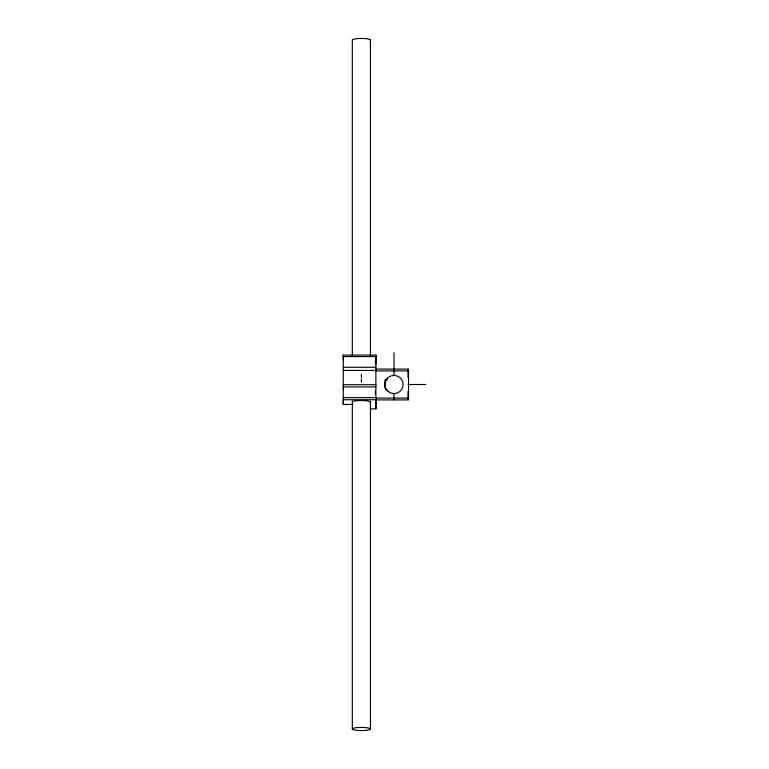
<?xml version="1.0" encoding="UTF-8"?>
<svg xmlns="http://www.w3.org/2000/svg" width="769" height="769" viewBox="0 0 769 769"><rect width="100%" height="100%" fill="white"/><g stroke="black" fill="none" stroke-linecap="round" stroke-linejoin="round"><path stroke-width="1.15" d="M352.779 404.446L343.272 404.446L343.272 399.726L375.887 399.726L375.887 408.858L370.225 408.858M343.272 359.825L343.272 355.105L375.887 355.105L375.887 408.858M375.887 364.237L375.887 355.105M343.358 387.576L343.272 389.229M387.605 378.088L384.952 380.751L384.952 388.249L387.605 390.912M352.327 401.437L354.98 400.976A9.065 1.576 0 0 1 365.611 400.697A9.065 1.576 0 0 1 370.302 402.379M392.613 375.551L393.065 375.483M343.272 356.576L375.887 356.576M343.272 367.284L375.887 367.284M375.887 369.091L408.512 369.091L408.512 399.909L375.887 399.909M343.272 370.437L375.887 370.437M375.887 370.908L408.512 370.908M384.885 379.78L387.24 379.78M408.108 384.5L425.728 384.5M343.272 384.711L375.887 384.711M343.272 386.922L375.887 386.922M343.272 397.631L375.887 397.631M375.887 398.092L408.512 398.092M393.017 393.507L392.584 393.449M408.06 369.87L408.06 377.377M408.06 391.623L408.06 399.13M394.016 352.779L394.016 375.435M394.016 393.565L394.016 399.909M375.435 360.584L375.435 363.66M375.435 390.931L375.435 394.007M370.456 40.026L370.456 355.797M370.456 401.245L370.456 728.974A9.065 1.576 0 0 1 356.864 730.339A9.065 1.576 0 0 1 356.864 727.618A9.065 1.576 0 0 1 370.456 728.974M361.392 374.272L361.392 377.579M361.392 378.992L361.392 382.299M352.327 40.026L352.327 355.797M352.327 401.245L352.327 728.974M343.272 355.105L343.272 404.446M392.844 375.349A2.826 1.048 0 0 1 393.228 375.301M393.228 393.699A2.826 1.048 0 0 1 392.844 393.651M352.538 40.353A9.065 1.576 0 0 1 361.392 38.45A9.065 1.576 0 0 1 370.245 40.353M389.479 392.344A9.065 9.065 0 0 0 403.081 384.5A9.065 9.065 0 0 0 389.479 376.656A9.065 9.065 0 0 0 389.479 392.344"/></g></svg>
